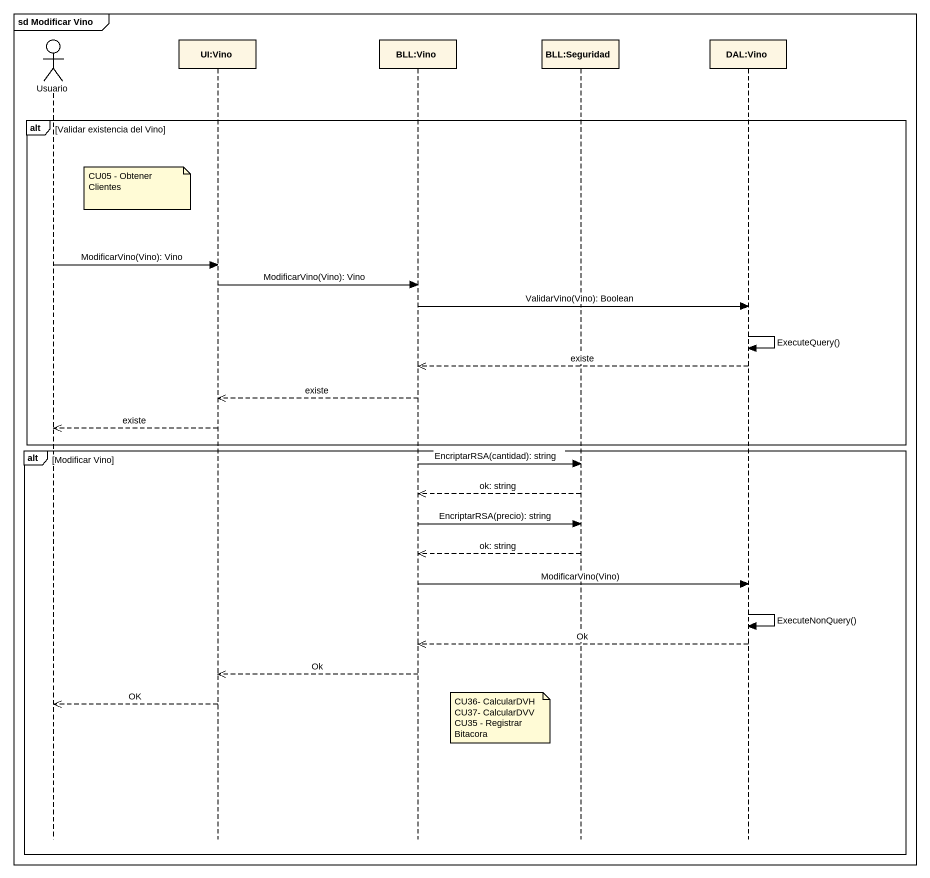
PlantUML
@startuml
mainframe sd Modificar Vino
hide footbox
actor Usuario
participant "UI:Vino" as UI_Vino
participant "BLL:Vino" as BLL_Vino
participant "BLL:Seguridad" as BLL_Seguridad
participant "DAL:Vino" as DAL_Vino

alt Validar existencia del Vino
  note left of UI_Vino : CU05 - Obtener Clientes
  Usuario -> UI_Vino : ModificarVino(Vino): Vino
  UI_Vino -> BLL_Vino : ModificarVino(Vino): Vino
  BLL_Vino -> DAL_Vino : ValidarVino(Vino): Boolean
  DAL_Vino -> DAL_Vino : ExecuteQuery()
  DAL_Vino -->> BLL_Vino : existe
  BLL_Vino -->> UI_Vino : existe
  UI_Vino -->> Usuario : existe
end
alt Modificar Vino
  BLL_Vino -> BLL_Seguridad : EncriptarRSA(cantidad): string
  BLL_Seguridad -->> BLL_Vino : ok: string
  BLL_Vino -> BLL_Seguridad : EncriptarRSA(precio): string
  BLL_Seguridad -->> BLL_Vino : ok: string
  BLL_Vino -> DAL_Vino : ModificarVino(Vino)
  DAL_Vino -> DAL_Vino : ExecuteNonQuery()
  DAL_Vino -->> BLL_Vino : Ok
  BLL_Vino -->> UI_Vino : Ok
  UI_Vino -->> Usuario : OK
  note left of BLL_Seguridad
    CU36- CalcularDVH
    CU37- CalcularDVV
    CU35 - Registrar Bitacora
  end note
end
@enduml
